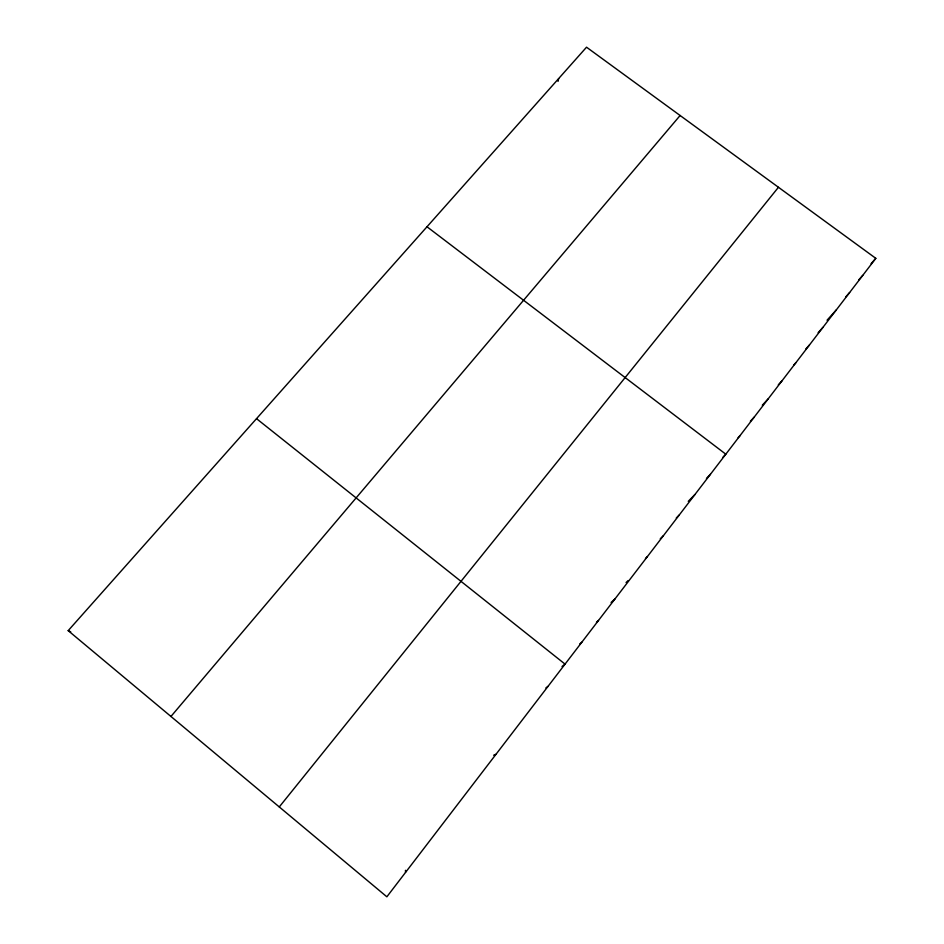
<?xml version="1.0" encoding="UTF-8"?>
<svg xmlns="http://www.w3.org/2000/svg" width="944" height="944" viewBox="0 0 944 944"><rect width="100%" height="100%" fill="white"/><g stroke="black" fill="none" stroke-linecap="round" stroke-linejoin="round"><path stroke-width="1.42" d="M558.022 81.385L558.636 78.6M875.808 258.337L386.863 896.8L68.192 630.639L586.531 47.2L875.808 258.337L871.088 263.659M279.271 806.931L778.446 187.278M170.947 716.461L680.117 115.498M858.851 279.766L862.769 275.365M845.8 296.817L849.624 292.546M827.038 320.217L836.349 309.868M818.129 332.689L822.967 327.344M805.692 349.115L809.456 344.985M793.869 364.915L795.827 362.779M778.293 384.845L782.08 380.739M762.28 405.224L768.204 398.852M750.386 421.201L754.209 417.13M738.09 437.686L740.072 435.585M722.951 457.203L725.818 454.194L426.995 226.772M706.454 478.396L710.454 474.266M688.259 501.323L694.937 494.526M676.27 517.985L679.267 514.987M660.281 538.753L663.431 535.661M645.472 558.435L647.454 556.535M626.073 582.531L628.161 580.56M611.087 602.473L614.992 598.921M596.443 622.249L598.52 620.432M579.651 644.032L581.87 642.168M562.022 666.523L565.055 664.128L256.52 418.664M545.88 687.905L548.063 686.312M493.641 755.235L496.025 754.268M68.192 630.639L70.729 631.866M405.46 870.321L405.554 872.409"/></g></svg>
